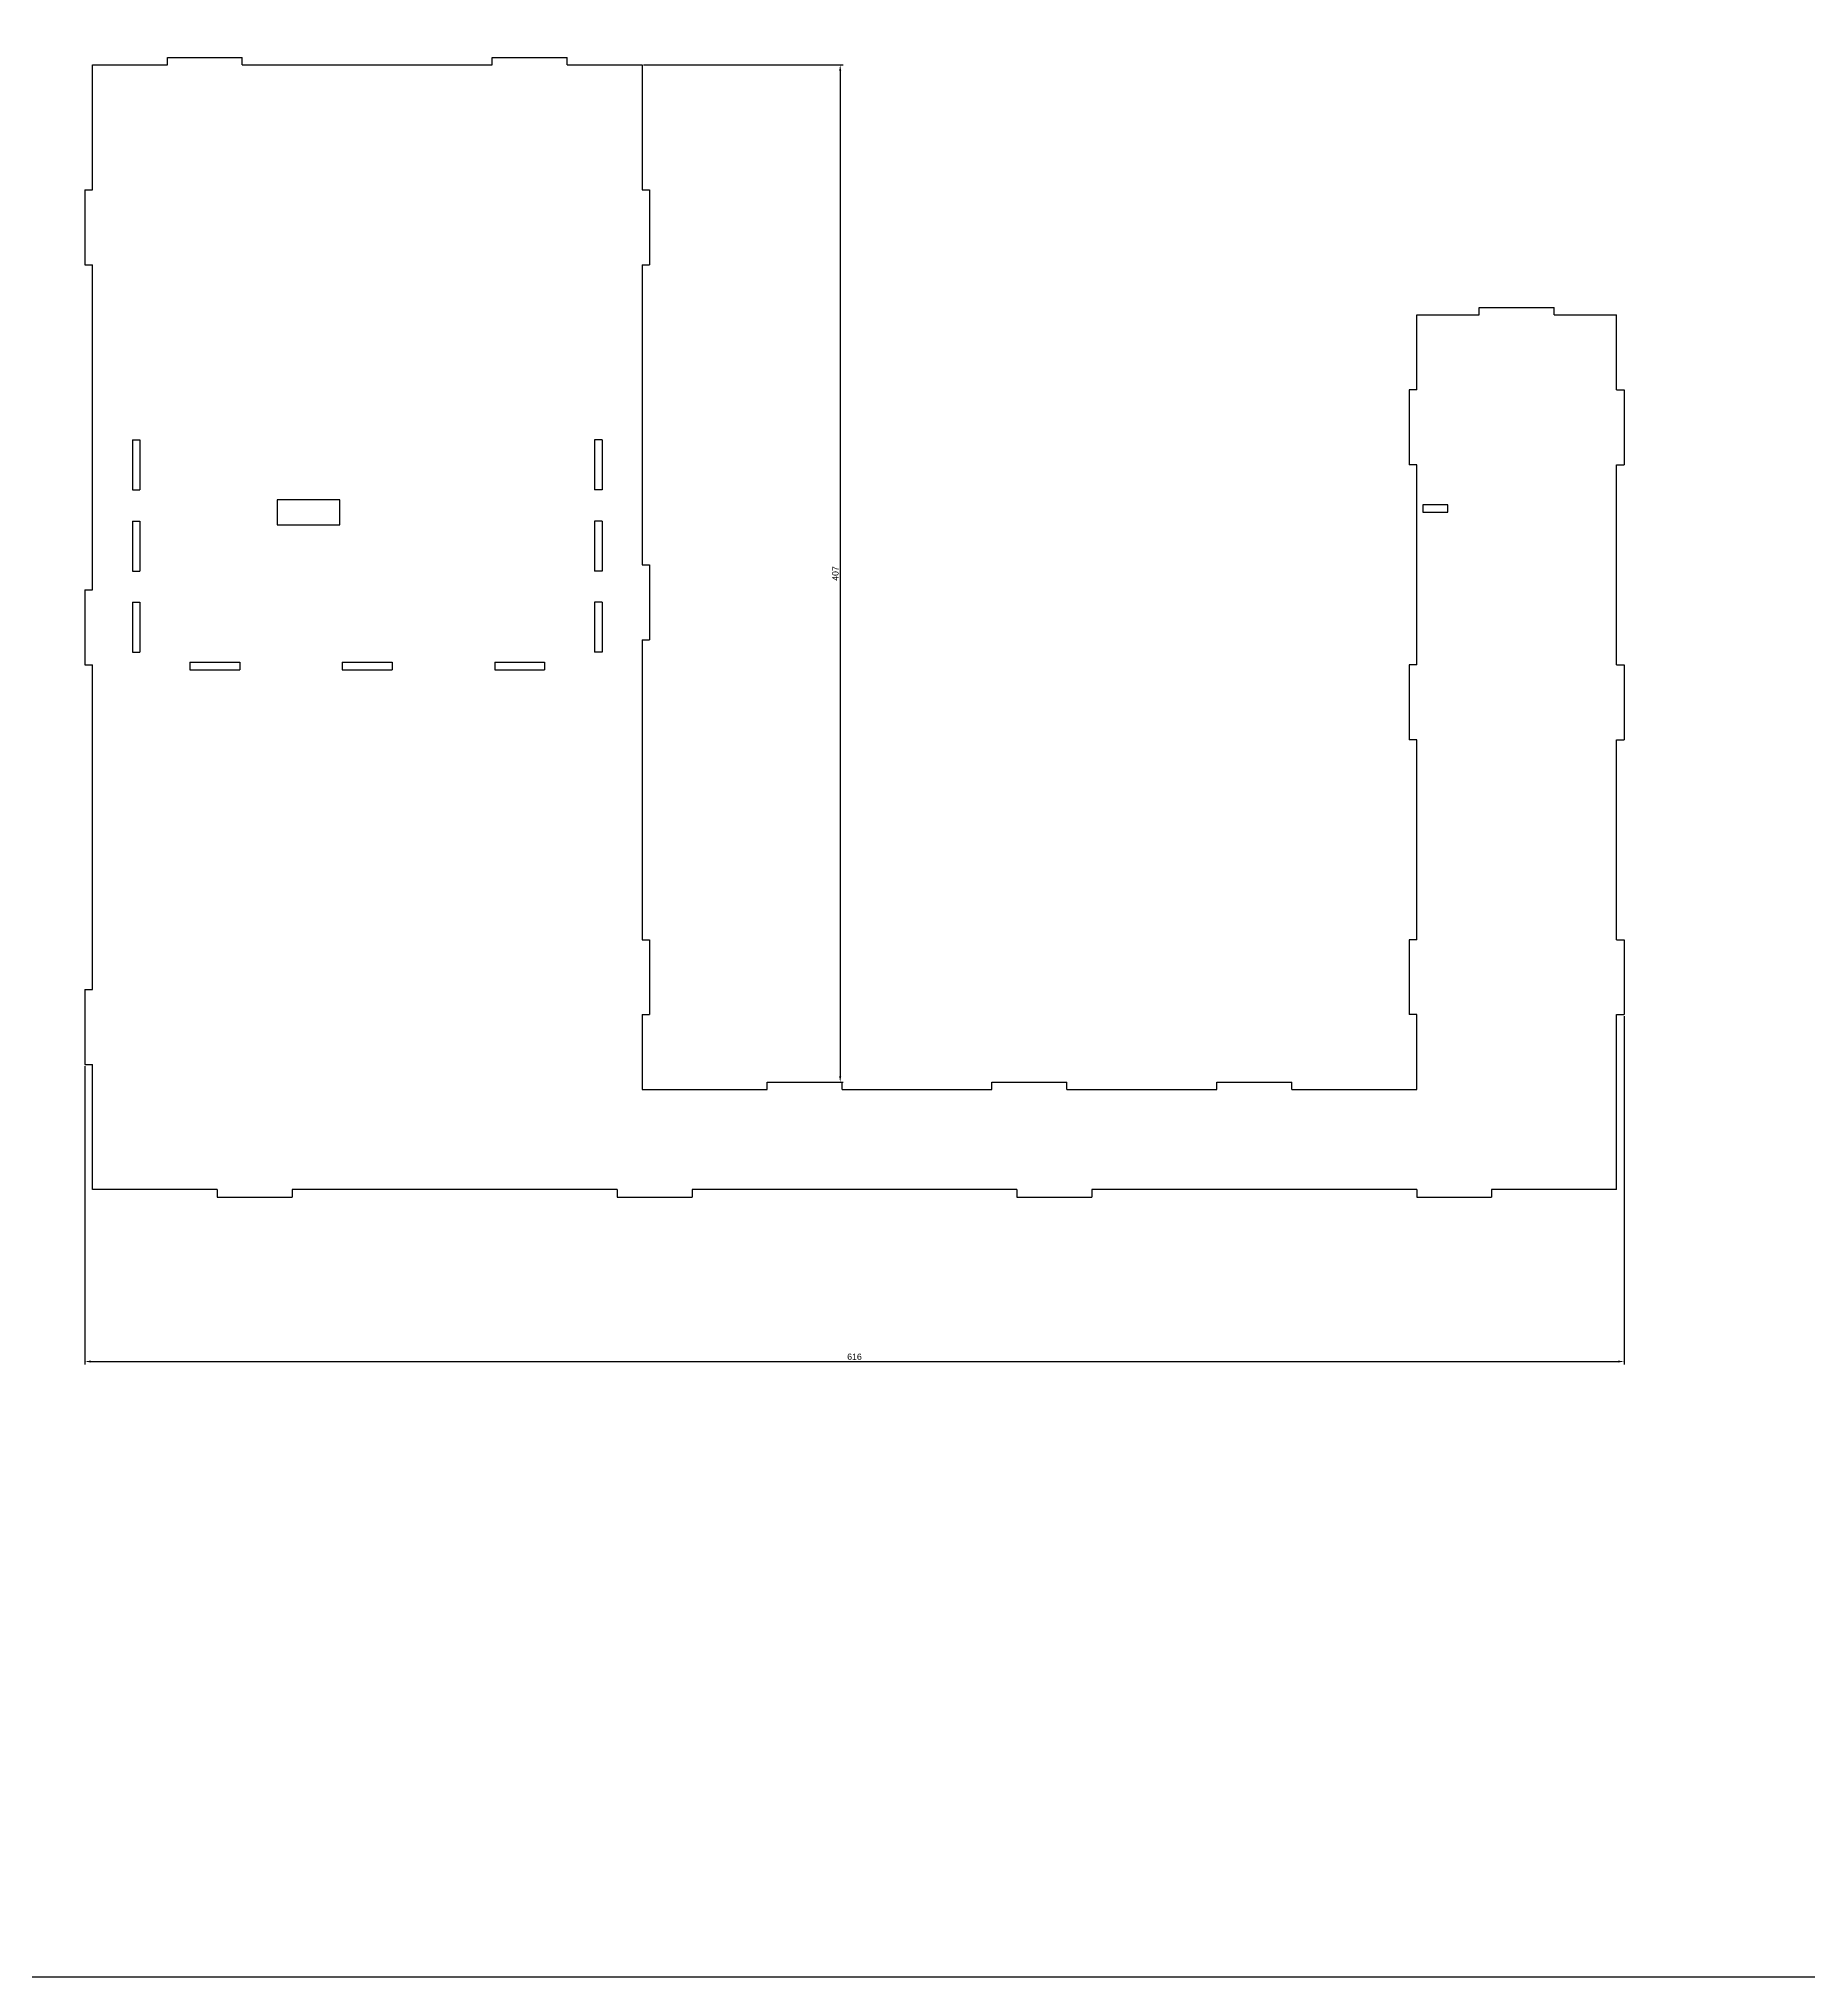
# Model space of a CAD drawing. Header units: millimetres. Extents: x 3605 to 6118, y -778 to 2197.
# Drawn here: x 4702 to 5410, y -778 to -2 of the extents above; entities that cross this region are included whole.
import ezdxf

# ---------------------------------------------------------------- set-up
doc = ezdxf.new("R2010")
doc.units = ezdxf.units.MM
doc.styles.get("Standard").update_dxf_attribs({"font": 'arial.ttf'})
doc.dimstyles.new('ISO-25', dxfattribs={"dimtxt": 2.5, "dimasz": 2.5, "dimexe": 1.25, "dimexo": 0.625, "dimtad": 1, "dimtxsty": 'Standard', "dimcen": 2.5, "dimadec": 0, "dimazin": 0, "dimtfac": 1, "dimtmove": 0, "dimatfit": 3, "dimfxl": 1, "dimarcsym": 0})

# ---------------------------------------------------------------- blocks, each defined once
blk = doc.blocks.new('*D31')
at = {"color": 0, "lineweight": -2, "transparency": 16777216}
for p, q in [((5336.55, -393.02), (5336.55, -532.43)), ((4720.55, -413.02), (4720.55, -532.43)), ((4723.05, -531.18), (5334.05, -531.18))]:
    blk.add_line(p, q, dxfattribs=at)
at = {"color": 0, "transparency": 16777216}
for points in [[(4723.05, -530.76), (4723.05, -531.6), (4720.55, -531.18)], [(5334.05, -530.76), (5334.05, -531.6), (5336.55, -531.18)]]:
    blk.add_solid(points, dxfattribs=at)
at = {"layer": 'Defpoints', "color": 0, "transparency": 16777216}
for p in [(5336.55, -392.39), (4720.55, -412.39), (5336.55, -531.18)]:
    blk.add_point(p, dxfattribs=at)
at = {"color": 0, "transparency": 16777216, "insert": (5028.55, -529.28), "char_height": 2.5, "attachment_point": 5}
blk.add_mtext('616', dxfattribs=at)
blk = doc.blocks.new('*D32')
at = {"color": 0, "lineweight": -2, "transparency": 16777216}
for p, q in [((4944.17, -12.39), (5024.08, -12.39)), ((5022.83, -14.89), (5022.83, -416.89)), ((4994.17, -419.39), (5024.08, -419.39))]:
    blk.add_line(p, q, dxfattribs=at)
at = {"color": 0, "transparency": 16777216}
for points in [[(5022.41, -14.89), (5023.25, -14.89), (5022.83, -12.39)], [(5022.41, -416.89), (5023.25, -416.89), (5022.83, -419.39)]]:
    blk.add_solid(points, dxfattribs=at)
at = {"layer": 'Defpoints', "color": 0, "transparency": 16777216}
for p in [(4943.55, -12.39), (4993.55, -419.39), (5022.83, -419.39)]:
    blk.add_point(p, dxfattribs=at)
at = {"color": 0, "transparency": 16777216, "insert": (5020.93, -215.89), "char_height": 2.5, "attachment_point": 5, "rotation": 90}
blk.add_mtext('407', dxfattribs=at)

msp = doc.modelspace()

# ---------------------------------------------------------------- linework, layer by layer
at = {"color": 7, "linetype": 'Continuous', "lineweight": 25}
for p, q in [((4723.549, -62.394), (4723.549, -12.394)), ((4723.549, -12.394), (4753.549, -12.394)), ((4753.549, -12.394), (4753.549, -9.394)), ((4753.549, -9.394), (4783.549, -9.394)), ((4783.549, -12.394), (4783.549, -9.394)), ((4783.549, -12.394), (4883.549, -12.394)), ((4883.549, -12.394), (4883.549, -9.394)), ((4883.549, -9.394), (4913.549, -9.394)), ((4913.549, -12.394), (4913.549, -9.394)), ((4913.549, -12.394), (4943.549, -12.394)), ((4943.549, -12.394), (4943.549, -62.394)), ((4720.549, -62.394), (4720.549, -92.394)), ((4720.549, -62.394), (4723.549, -62.394)), ((4943.549, -62.394), (4946.549, -62.394)), ((4946.549, -62.394), (4946.549, -92.394)), ((4720.549, -92.394), (4723.549, -92.394)), ((4723.549, -222.394), (4723.549, -92.394)), ((4943.549, -92.394), (4946.549, -92.394)), ((4943.549, -92.394), (4943.549, -212.394)), ((5253.549, -142.394), (5253.549, -112.394)), ((5253.549, -112.394), (5278.549, -112.394)), ((5278.549, -112.394), (5278.549, -109.394)), ((5278.549, -109.394), (5308.549, -109.394)), ((5308.549, -112.394), (5308.549, -109.394)), ((5308.549, -112.394), (5333.549, -112.394)), ((5333.549, -142.394), (5333.549, -112.394)), ((5250.549, -142.394), (5250.549, -172.394)), ((5253.549, -142.394), (5250.549, -142.394)), ((5333.549, -142.394), (5336.549, -142.394)), ((5336.549, -142.394), (5336.549, -172.394)), ((4739.549, -162.394), (4739.549, -182.394)), ((4739.549, -162.394), (4742.549, -162.394)), ((4742.549, -162.394), (4742.549, -182.394)), ((4927.549, -162.394), (4924.549, -162.394)), ((4924.549, -162.394), (4924.549, -182.394)), ((4927.549, -162.394), (4927.549, -182.394)), ((5253.549, -172.394), (5250.549, -172.394)), ((5253.549, -252.394), (5253.549, -172.394)), ((5333.549, -172.394), (5336.549, -172.394)), ((5333.549, -252.394), (5333.549, -172.394)), ((4739.549, -182.394), (4742.549, -182.394)), ((4927.549, -182.394), (4924.549, -182.394)), ((4822.549, -186.394), (4797.549, -186.394)), ((4797.549, -186.394), (4797.549, -196.394)), ((4822.549, -196.394), (4822.549, -186.394)), ((5266.049, -188.394), (5256.049, -188.394)), ((5256.049, -188.394), (5256.049, -191.394)), ((5256.049, -191.394), (5266.049, -191.394)), ((5266.049, -191.394), (5266.049, -188.394)), ((4739.549, -194.894), (4739.549, -214.894)), ((4739.549, -194.894), (4742.549, -194.894)), ((4742.549, -194.894), (4742.549, -214.894)), ((4797.549, -196.394), (4822.549, -196.394)), ((4927.549, -194.894), (4924.549, -194.894)), ((4924.549, -194.894), (4924.549, -214.894)), ((4927.549, -194.894), (4927.549, -214.894)), ((4739.549, -214.894), (4742.549, -214.894)), ((4927.549, -214.894), (4924.549, -214.894)), ((4943.549, -212.394), (4946.549, -212.394)), ((4946.549, -212.394), (4946.549, -242.394)), ((4720.549, -222.394), (4720.549, -252.394)), ((4720.549, -222.394), (4723.549, -222.394)), ((4739.549, -227.394), (4739.549, -247.394)), ((4739.549, -227.394), (4742.549, -227.394)), ((4742.549, -227.394), (4742.549, -247.394)), ((4927.549, -227.394), (4924.549, -227.394)), ((4924.549, -227.394), (4924.549, -247.394)), ((4927.549, -227.394), (4927.549, -247.394)), ((4739.549, -247.394), (4742.549, -247.394)), ((4927.549, -247.394), (4924.549, -247.394)), ((4943.549, -242.394), (4946.549, -242.394)), ((4943.549, -242.394), (4943.549, -362.394)), ((4720.549, -252.394), (4723.549, -252.394)), ((4723.549, -382.394), (4723.549, -252.394)), ((4762.549, -251.394), (4782.549, -251.394)), ((4762.549, -251.394), (4762.549, -254.394)), ((4762.549, -254.394), (4782.549, -254.394)), ((4782.549, -251.394), (4782.549, -254.394)), ((4823.549, -251.394), (4843.549, -251.394)), ((4823.549, -251.394), (4823.549, -254.394)), ((4823.549, -254.394), (4843.549, -254.394)), ((4843.549, -251.394), (4843.549, -254.394)), ((4884.549, -251.394), (4904.549, -251.394)), ((4884.549, -251.394), (4884.549, -254.394)), ((4884.549, -254.394), (4904.549, -254.394)), ((4904.549, -251.394), (4904.549, -254.394)), ((5250.549, -252.394), (5250.549, -282.394)), ((5253.549, -252.394), (5250.549, -252.394)), ((5333.549, -252.394), (5336.549, -252.394)), ((5336.549, -252.394), (5336.549, -282.394)), ((5253.549, -282.394), (5250.549, -282.394)), ((5253.549, -362.394), (5253.549, -282.394)), ((5333.549, -282.394), (5336.549, -282.394)), ((5333.549, -362.394), (5333.549, -282.394)), ((4943.549, -362.394), (4946.549, -362.394)), ((4946.549, -362.394), (4946.549, -392.394)), ((5250.549, -362.394), (5250.549, -392.394)), ((5253.549, -362.394), (5250.549, -362.394)), ((5333.549, -362.394), (5336.549, -362.394)), ((5336.549, -362.394), (5336.549, -392.394)), ((4720.549, -382.394), (4720.549, -412.394)), ((4720.549, -382.394), (4723.549, -382.394)), ((4943.549, -392.394), (4946.549, -392.394)), ((4943.549, -392.394), (4943.549, -422.394)), ((5253.549, -392.394), (5250.549, -392.394)), ((5253.549, -422.394), (5253.549, -392.394)), ((5333.549, -392.394), (5336.549, -392.394)), ((5333.549, -462.394), (5333.549, -392.394)), ((4720.549, -412.394), (4723.549, -412.394)), ((4723.549, -462.394), (4723.549, -412.394)), ((4943.549, -422.394), (4993.549, -422.394)), ((4993.549, -422.394), (4993.549, -419.394)), ((4993.549, -419.394), (5023.549, -419.394)), ((5023.549, -422.394), (5023.549, -419.394)), ((5023.549, -422.394), (5083.549, -422.394)), ((5083.549, -422.394), (5083.549, -419.394)), ((5083.549, -419.394), (5113.549, -419.394)), ((5113.549, -422.394), (5113.549, -419.394)), ((5113.549, -422.394), (5173.549, -422.394)), ((5173.549, -422.394), (5173.549, -419.394)), ((5173.549, -419.394), (5203.549, -419.394)), ((5203.549, -422.394), (5203.549, -419.394)), ((5203.549, -422.394), (5253.549, -422.394)), ((4773.549, -462.394), (4723.549, -462.394)), ((4773.549, -462.394), (4773.549, -465.394)), ((4933.549, -462.394), (4803.549, -462.394)), ((4803.549, -462.394), (4803.549, -465.394)), ((4933.549, -462.394), (4933.549, -465.394)), ((5093.549, -462.394), (4963.549, -462.394)), ((4963.549, -462.394), (4963.549, -465.394)), ((5093.549, -462.394), (5093.549, -465.394)), ((5253.549, -462.394), (5123.549, -462.394)), ((5123.549, -462.394), (5123.549, -465.394)), ((5253.549, -462.394), (5253.549, -465.394)), ((5333.549, -462.394), (5283.549, -462.394)), ((5283.549, -462.394), (5283.549, -465.394)), ((4773.549, -465.394), (4803.549, -465.394)), ((4933.549, -465.394), (4963.549, -465.394)), ((5093.549, -465.394), (5123.549, -465.394)), ((5253.549, -465.394), (5283.549, -465.394))]:
    msp.add_line(p, q, dxfattribs=at)
msp.add_lwpolyline([(3605.331, 2197.285), (6118.409, 2197.285), (6118.409, -777.524), (3605.331, -777.524)], close=True)

# ---------------------------------------------------------------- dimensions: what is measured, and where the dimension line sits
dim = msp.add_linear_dim(base=(5022.831, -419.394), p1=(4943.549, -12.394), p2=(4993.549, -419.394), angle=90, dimstyle='ISO-25')
dim.commit()
dim.dimension.update_dxf_attribs({"geometry": '*D32', "text_midpoint": (5020.929, -215.894)})
dim = msp.add_linear_dim(base=(5336.549, -531.18), p1=(4720.549, -412.394), p2=(5336.549, -392.394), dimstyle='ISO-25')
dim.commit()
dim.dimension.update_dxf_attribs({"geometry": '*D31', "text_midpoint": (5028.549, -529.279)})

doc.saveas('drawing.dxf')
